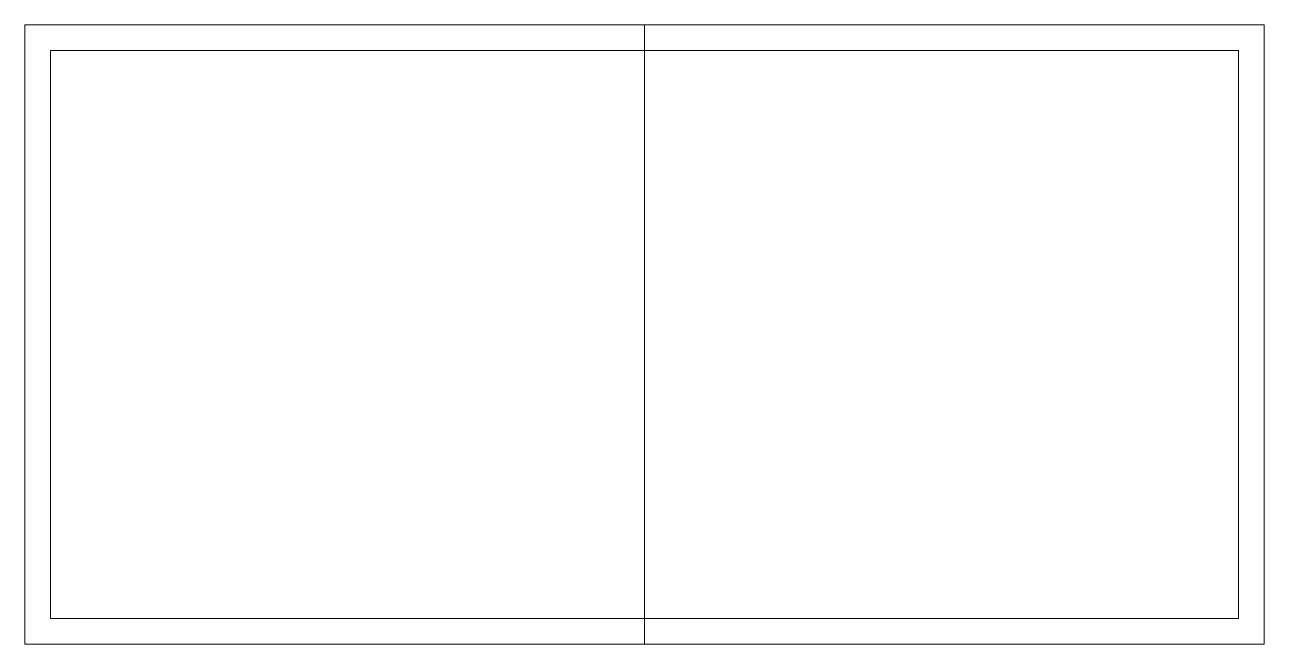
# Model space of a CAD drawing. Header units: millimetres. Extents: x 0 to 1200, y 0 to 600.
import ezdxf

# ---------------------------------------------------------------- set-up
doc = ezdxf.new("R2010")
doc.units = ezdxf.units.MM
doc.layers.add('A-FURN', color=7, linetype='Continuous', lineweight=20, true_color=0x5c7584)

# ---------------------------------------------------------------- blocks, each defined once
blk = doc.blocks.new('201_FURNITURE_BLOCKS_TWO_DOOR_WARDROBE_PLAN')
at = {"layer": 'A-FURN'}
for points in [[(0, 0), (1200, 0), (1200, 600), (0, 600)], [(25, 25), (1175, 25), (1175, 575), (25, 575)]]:
    blk.add_lwpolyline(points, close=True, dxfattribs=at)
blk.add_lwpolyline([(600, 0), (600, 600)], dxfattribs=at)

msp = doc.modelspace()

# ---------------------------------------------------------------- block references
msp.add_blockref('201_FURNITURE_BLOCKS_TWO_DOOR_WARDROBE_PLAN', (0, 0))

doc.saveas('drawing.dxf')
